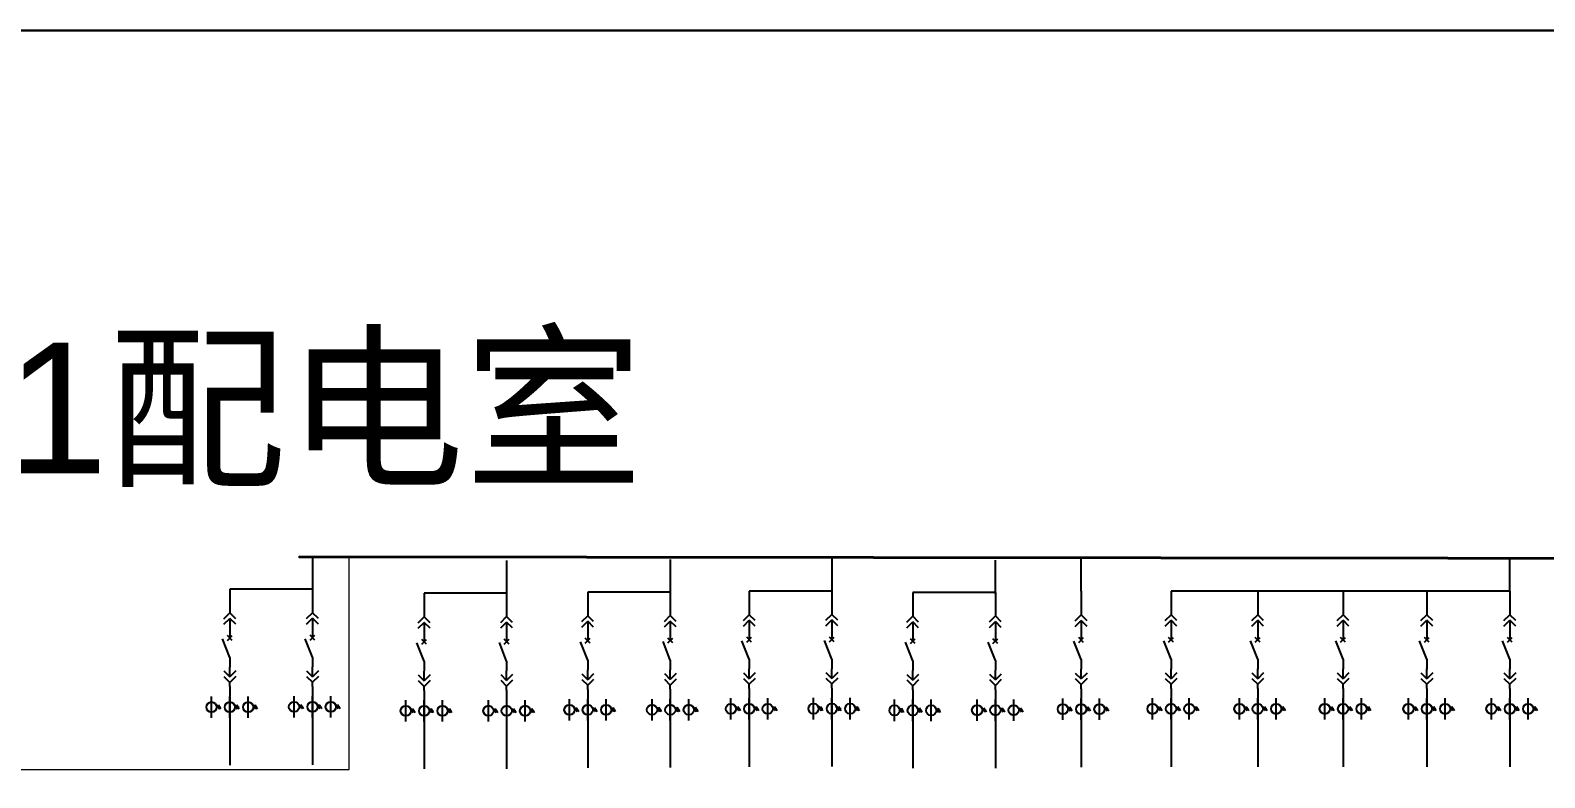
# Model space of a CAD drawing. Header units: millimetres. Extents: x -3460 to -460, y 6070 to 9130.
# Drawn here: x -1672.5 to -1556.7, y 6749.3 to 6806.5 of the extents above; entities that cross this region are included whole.
import ezdxf

# ---------------------------------------------------------------- set-up
doc = ezdxf.new("R2010")
doc.units = ezdxf.units.MM
doc.header["$LTSCALE"] = 1000
doc.header["$MEASUREMENT"] = 0
doc.styles.get("Standard").update_dxf_attribs({"font": 'arial.ttf'})

# ---------------------------------------------------------------- blocks, each defined once
blk = doc.blocks.new('DYDQAA05')
at = {"color": 0}
blk.add_lwpolyline([(0, 0), (0, -7)], dxfattribs=at)
blk = doc.blocks.new('DYDQAA03')
at = {"color": 0}
for points in [[(0, 0), (0, -1.5)], [(-2.12, -3.62), (0, -1.5)], [(-2.12, -5.62), (0, -3.5)], [(2.12, -3.62), (0, -1.5)], [(2.12, -5.62), (0, -3.5)], [(0, -3.5), (0, -7)]]:
    blk.add_lwpolyline(points, dxfattribs=at)
blk = doc.blocks.new('DYDQAA09')
at = {"color": 0}
blk.add_lwpolyline([(0, 0), (0, -3.5)], dxfattribs=at)
blk.add_lwpolyline([(0, 0), (0, -3.5)], dxfattribs=at)
blk.add_lwpolyline([(0, 0), (0, -3.5)], dxfattribs=at)
blk.add_lwpolyline([(0, 0), (0, -3.5)], dxfattribs=at)
blk.add_lwpolyline([(0, 0), (0, -3.5)], dxfattribs=at)
blk.add_lwpolyline([(0, 0), (0, -3.5)], dxfattribs=at)
blk.add_lwpolyline([(0, 0), (0, -3.5)], dxfattribs=at)
blk.add_lwpolyline([(0, 0), (0, -3.5)], dxfattribs=at)
blk.add_lwpolyline([(0, 0), (0, -3.5)], dxfattribs=at)
blk = doc.blocks.new('DYDQ0201')
at = {"color": 0}
for points in [[(0.86, -0.86), (-0.86, 0.86)], [(-0.86, -0.86), (0.86, 0.86)], [(0, -7), (-2.61, -0.37)]]:
    blk.add_lwpolyline(points, dxfattribs=at)
blk = doc.blocks.new('DYDQAA04')
at = {"color": 0}
for points in [[(0, -3.5), (0, 0)], [(-2.12, -1.38), (0, -3.5)], [(-2.12, -3.38), (0, -5.5)], [(2.12, -1.38), (0, -3.5)], [(2.12, -3.38), (0, -5.5)], [(0, -7), (0, -5.5)]]:
    blk.add_lwpolyline(points, dxfattribs=at)
blk = doc.blocks.new('A$C03DD39B5')
for p, q in [((417, 475), (283, 392)), ((417, 422), (283, 339)), ((350, 333), (350, 467))]:
    blk.add_line(p, q)
blk.add_lwpolyline([(700, 167), (0, 167)])
blk.add_circle((350, 167), 167)

msp = doc.modelspace()

# ---------------------------------------------------------------- linework, layer by layer
for p, q in [((-1650.93, 6763.62, -47005.72), (-1650.93, 6766.2, -45622.45)), ((-1636.07, 6763.33, -26834.55), (-1636.07, 6765.91, -25451.28)), ((-1623.55, 6763.41, -26834.55), (-1623.55, 6765.99, -25451.28)), ((-1611.19, 6763.49, -26834.55), (-1611.19, 6766.07, -25451.28)), ((-1598.68, 6763.37, -26834.55), (-1598.68, 6765.95, -25451.28)), ((-1592.14, 6763.56, -27339.61), (-1592.14, 6766.14, -25956.34)), ((-1559.35, 6763.58, -26834.5), (-1559.35, 6766.16, -25451.23)), ((-1650.95, 6763.72, -47005.72), (-1657.27, 6763.72, -47005.72)), ((-1636.09, 6763.42, -26834.55), (-1642.4, 6763.42, -26834.55)), ((-1623.57, 6763.5, -26834.55), (-1629.89, 6763.5, -26834.55)), ((-1611.21, 6763.58, -26834.55), (-1617.53, 6763.58, -26834.55)), ((-1598.7, 6763.46, -26834.55), (-1605.02, 6763.46, -26834.55)), ((-1559.34, 6763.58, -26834.55), (-1585.26, 6763.58, -26834.55)), ((-1657.27, 6755.48, -44804.51), (-1657.27, 6753.84, -44804.51)), ((-1650.95, 6755.5, -44112.87), (-1650.95, 6753.86, -44112.87)), ((-1642.4, 6755.18, -24633.34), (-1642.4, 6753.54, -24633.34)), ((-1636.09, 6755.2, -23941.7), (-1636.09, 6753.56, -23941.7)), ((-1629.89, 6755.26, -24633.34), (-1629.89, 6753.62, -24633.34)), ((-1623.57, 6755.28, -23941.7), (-1623.57, 6753.64, -23941.7)), ((-1617.53, 6755.34, -24633.34), (-1617.53, 6753.7, -24633.34)), ((-1611.21, 6755.36, -23941.7), (-1611.21, 6753.72, -23941.7)), ((-1605.02, 6755.22, -24633.34), (-1605.02, 6753.58, -24633.34)), ((-1598.7, 6755.24, -23941.7), (-1598.7, 6753.6, -23941.7)), ((-1592.14, 6755.32, -25138.4), (-1592.14, 6753.68, -25138.4)), ((-1585.26, 6755.34, -24633.34), (-1585.26, 6753.7, -24633.34)), ((-1578.63, 6755.34, -24633.34), (-1578.63, 6753.7, -24633.34)), ((-1572.1, 6755.34, -24633.34), (-1572.1, 6753.7, -24633.34)), ((-1565.69, 6755.34, -24633.34), (-1565.69, 6753.7, -24633.34)), ((-1559.34, 6755.34, -24633.34), (-1559.34, 6753.7, -24633.34)), ((-1657.27, 6753.84, -44804.51), (-1657.27, 6750.27, -44804.51)), ((-1650.95, 6753.86, -44112.87), (-1650.95, 6750.29, -44112.87)), ((-1642.4, 6753.54, -24633.34), (-1642.4, 6749.98, -24633.34)), ((-1636.09, 6753.56, -23941.7), (-1636.09, 6749.99, -23941.7)), ((-1629.89, 6753.62, -24633.34), (-1629.89, 6750.06, -24633.34)), ((-1623.57, 6753.64, -23941.7), (-1623.57, 6750.07, -23941.7)), ((-1617.53, 6753.7, -24633.34), (-1617.53, 6750.14, -24633.34)), ((-1611.21, 6753.72, -23941.7), (-1611.21, 6750.15, -23941.7)), ((-1605.02, 6753.58, -24633.34), (-1605.02, 6750.02, -24633.34)), ((-1598.7, 6753.6, -23941.7), (-1598.7, 6750.03, -23941.7)), ((-1592.14, 6753.68, -25138.4), (-1592.14, 6750.11, -25138.4)), ((-1585.26, 6753.7, -24633.34), (-1585.26, 6750.13, -24633.34)), ((-1578.63, 6753.7, -24633.34), (-1578.63, 6750.13, -24633.34)), ((-1572.1, 6753.7, -24633.34), (-1572.1, 6750.13, -24633.34)), ((-1565.69, 6753.7, -24633.34), (-1565.69, 6750.13, -24633.34)), ((-1559.34, 6753.7, -24633.34), (-1559.34, 6750.13, -24633.34))]:
    msp.add_line(p, q)
at = {"color": 1, "lineweight": 20}
for p, q in [((-1648.15, 6749.93, -24633.34), (-1648.13, 6766.21, -45622.45)), ((-1695.19, 6749.93, -24633.34), (-1648.15, 6749.93, -24633.34))]:
    msp.add_line(p, q, dxfattribs=at)
at = {"color": 1, "lineweight": 30, "ltscale": 0.002916}
msp.add_lwpolyline([(-1850, 6806.47), (-1495.8, 6806.47), (-1495.8, 6491.47), (-1850, 6491.47)], close=True, dxfattribs=at)
at = {"color": 1, "lineweight": 40, "ltscale": 100, "elevation": -45622.45}
msp.add_lwpolyline([(-1542.09, 6766.07), (-1651.96, 6766.2), (-1651.96, 6766.2)], dxfattribs=at)

# ---------------------------------------------------------------- block references
at = {"xscale": 0.2128954749704126, "yscale": 0.2128954749704126, "zscale": 0.2128954749704126}
for name, p in [('DYDQAA05', (-1657.27, 6763.72, -47005.72)), ('DYDQAA05', (-1650.95, 6763.72, -46314.09)), ('DYDQAA05', (-1642.4, 6763.42, -26834.55)), ('DYDQAA05', (-1636.09, 6763.42, -26142.91)), ('DYDQAA05', (-1629.89, 6763.5, -26834.55)), ('DYDQAA05', (-1623.57, 6763.5, -26142.91)), ('DYDQAA05', (-1617.53, 6763.58, -26834.55)), ('DYDQAA05', (-1611.21, 6763.58, -26142.91)), ('DYDQAA05', (-1605.02, 6763.46, -26834.55)), ('DYDQAA05', (-1598.7, 6763.46, -26142.91)), ('DYDQAA05', (-1592.14, 6763.56, -27339.61)), ('DYDQAA05', (-1585.26, 6763.58, -26834.55)), ('DYDQAA05', (-1578.63, 6763.58, -26834.55)), ('DYDQAA05', (-1572.1, 6763.58, -26834.55)), ('DYDQAA05', (-1565.69, 6763.58, -26834.55)), ('DYDQAA05', (-1559.34, 6763.58, -26834.55)), ('DYDQAA03', (-1657.27, 6762.23, -47005.72)), ('DYDQAA03', (-1650.95, 6762.24, -46314.09)), ('DYDQAA03', (-1623.57, 6762.03, -26142.91)), ('DYDQAA03', (-1617.53, 6762.09, -26834.55)), ('DYDQAA03', (-1611.21, 6762.11, -26142.91)), ('DYDQAA03', (-1592.14, 6762.07, -27339.61)), ('DYDQAA03', (-1585.26, 6762.09, -26834.55)), ('DYDQAA03', (-1578.63, 6762.09, -26834.55)), ('DYDQAA03', (-1572.1, 6762.09, -26834.55)), ('DYDQAA03', (-1565.69, 6762.09, -26834.55)), ('DYDQAA03', (-1559.34, 6762.09, -26834.55)), ('DYDQAA03', (-1642.4, 6761.93, -26834.55)), ('DYDQAA03', (-1636.09, 6761.95, -26142.91)), ('DYDQAA03', (-1629.89, 6762.01, -26834.55)), ('DYDQAA03', (-1605.02, 6761.97, -26834.55)), ('DYDQAA03', (-1598.7, 6761.99, -26142.91)), ('DYDQ0201', (-1657.27, 6759.99, -47005.72)), ('DYDQAA09', (-1657.27, 6760.74, -47005.72)), ('DYDQ0201', (-1650.95, 6760.01, -46314.09)), ('DYDQAA09', (-1650.95, 6760.75, -46314.09)), ('DYDQ0201', (-1642.4, 6759.7, -26834.55)), ('DYDQAA09', (-1642.4, 6760.44, -26834.55)), ('DYDQ0201', (-1636.09, 6759.71, -26142.91)), ('DYDQAA09', (-1636.09, 6760.46, -26142.91)), ('DYDQ0201', (-1629.89, 6759.78, -26834.55)), ('DYDQAA09', (-1629.89, 6760.52, -26834.55)), ('DYDQ0201', (-1623.57, 6759.79, -26142.91)), ('DYDQAA09', (-1623.57, 6760.54, -26142.91)), ('DYDQ0201', (-1617.53, 6759.86, -26834.55)), ('DYDQAA09', (-1617.53, 6760.6, -26834.55)), ('DYDQ0201', (-1611.21, 6759.87, -26142.91)), ('DYDQAA09', (-1611.21, 6760.62, -26142.91)), ('DYDQ0201', (-1605.02, 6759.74, -26834.55)), ('DYDQAA09', (-1605.02, 6760.48, -26834.55)), ('DYDQ0201', (-1598.7, 6759.75, -26142.91)), ('DYDQAA09', (-1598.7, 6760.5, -26142.91)), ('DYDQ0201', (-1592.14, 6759.83, -27339.61)), ('DYDQAA09', (-1592.14, 6760.58, -27339.61)), ('DYDQ0201', (-1585.26, 6759.85, -26834.55)), ('DYDQAA09', (-1585.26, 6760.6, -26834.55)), ('DYDQ0201', (-1578.63, 6759.85, -26834.55)), ('DYDQAA09', (-1578.63, 6760.6, -26834.55)), ('DYDQ0201', (-1572.1, 6759.85, -26834.55)), ('DYDQAA09', (-1572.1, 6760.6, -26834.55)), ('DYDQ0201', (-1565.69, 6759.85, -26834.55)), ('DYDQAA09', (-1565.69, 6760.6, -26834.55)), ('DYDQ0201', (-1559.34, 6759.85, -26834.55)), ('DYDQAA09', (-1559.34, 6760.6, -26834.55)), ('DYDQAA04', (-1657.27, 6757.76, -47005.72)), ('DYDQAA09', (-1657.27, 6758.5, -47005.72)), ('DYDQAA04', (-1650.95, 6757.77, -46314.09)), ('DYDQAA09', (-1650.95, 6758.52, -46314.09)), ('DYDQAA04', (-1642.4, 6757.46, -26834.55)), ('DYDQAA09', (-1642.4, 6758.21, -26834.55)), ('DYDQAA04', (-1636.09, 6757.48, -26142.91)), ('DYDQAA09', (-1636.09, 6758.22, -26142.91)), ('DYDQAA04', (-1629.89, 6757.54, -26834.55)), ('DYDQAA09', (-1629.89, 6758.29, -26834.55)), ('DYDQAA04', (-1623.57, 6757.56, -26142.91)), ('DYDQAA09', (-1623.57, 6758.3, -26142.91)), ('DYDQAA04', (-1617.53, 6757.62, -26834.55)), ('DYDQAA09', (-1617.53, 6758.37, -26834.55)), ('DYDQAA04', (-1611.21, 6757.64, -26142.91)), ('DYDQAA09', (-1611.21, 6758.38, -26142.91)), ('DYDQAA04', (-1605.02, 6757.5, -26834.55)), ('DYDQAA09', (-1605.02, 6758.25, -26834.55)), ('DYDQAA04', (-1598.7, 6757.52, -26142.91)), ('DYDQAA09', (-1598.7, 6758.26, -26142.91)), ('DYDQAA04', (-1592.14, 6757.6, -27339.61)), ('DYDQAA09', (-1592.14, 6758.34, -27339.61)), ('DYDQAA04', (-1585.26, 6757.62, -26834.55)), ('DYDQAA09', (-1585.26, 6758.36, -26834.55)), ('DYDQAA04', (-1578.63, 6757.62, -26834.55)), ('DYDQAA09', (-1578.63, 6758.36, -26834.55)), ('DYDQAA04', (-1572.1, 6757.62, -26834.55)), ('DYDQAA09', (-1572.1, 6758.36, -26834.55)), ('DYDQAA04', (-1565.69, 6757.62, -26834.55)), ('DYDQAA09', (-1565.69, 6758.36, -26834.55)), ('DYDQAA04', (-1559.34, 6757.62, -26834.55)), ('DYDQAA09', (-1559.34, 6758.36, -26834.55)), ('DYDQAA09', (-1657.27, 6756.27, -47005.72)), ('DYDQAA09', (-1650.95, 6756.28, -46314.09)), ('DYDQAA09', (-1642.4, 6755.97, -26834.55)), ('DYDQAA09', (-1636.09, 6755.99, -26142.91)), ('DYDQAA09', (-1629.89, 6756.05, -26834.55)), ('DYDQAA09', (-1623.57, 6756.07, -26142.91)), ('DYDQAA09', (-1617.53, 6756.13, -26834.55)), ('DYDQAA09', (-1611.21, 6756.15, -26142.91)), ('DYDQAA09', (-1605.02, 6756.01, -26834.55)), ('DYDQAA09', (-1598.7, 6756.03, -26142.91)), ('DYDQAA09', (-1592.14, 6756.11, -27339.61)), ('DYDQAA09', (-1585.26, 6756.12, -26834.55)), ('DYDQAA09', (-1578.63, 6756.12, -26834.55)), ('DYDQAA09', (-1572.1, 6756.12, -26834.55)), ('DYDQAA09', (-1565.69, 6756.12, -26834.55)), ('DYDQAA09', (-1559.34, 6756.12, -26834.55))]:
    msp.add_blockref(name, p, dxfattribs=at)
at = {"linetype": 'Continuous', "xscale": 0.002338875, "yscale": 0.002338875, "zscale": 0.002338875, "rotation": 270}
for p in [(-1659.06, 6755.52, -44804.51), (-1657.66, 6755.52, -44804.51), (-1656.26, 6755.52, -44804.51), (-1652.75, 6755.54, -44112.87), (-1651.34, 6755.54, -44112.87), (-1649.94, 6755.54, -44112.87), (-1644.2, 6755.23, -24633.34), (-1642.79, 6755.23, -24633.34), (-1641.39, 6755.23, -24633.34), (-1637.88, 6755.24, -23941.7), (-1636.48, 6755.24, -23941.7), (-1635.07, 6755.24, -23941.7), (-1631.68, 6755.31, -24633.34), (-1630.28, 6755.31, -24633.34), (-1628.87, 6755.31, -24633.34), (-1625.36, 6755.32, -23941.7), (-1623.96, 6755.32, -23941.7), (-1622.55, 6755.32, -23941.7), (-1619.32, 6755.39, -24633.34), (-1617.92, 6755.39, -24633.34), (-1616.51, 6755.39, -24633.34), (-1613, 6755.4, -23941.7), (-1611.6, 6755.4, -23941.7), (-1610.2, 6755.4, -23941.7), (-1606.81, 6755.27, -24633.34), (-1605.41, 6755.27, -24633.34), (-1604, 6755.27, -24633.34), (-1600.49, 6755.28, -23941.7), (-1599.09, 6755.28, -23941.7), (-1597.69, 6755.28, -23941.7), (-1593.93, 6755.36, -25138.4), (-1592.53, 6755.36, -25138.4), (-1591.13, 6755.36, -25138.4), (-1587.06, 6755.38, -24633.34), (-1585.65, 6755.38, -24633.34), (-1584.25, 6755.38, -24633.34), (-1580.42, 6755.38, -24633.34), (-1579.02, 6755.38, -24633.34), (-1577.61, 6755.38, -24633.34), (-1573.89, 6755.38, -24633.34), (-1572.49, 6755.38, -24633.34), (-1571.08, 6755.38, -24633.34), (-1567.49, 6755.38, -24633.34), (-1566.08, 6755.38, -24633.34), (-1564.68, 6755.38, -24633.34), (-1561.14, 6755.38, -24633.34), (-1559.73, 6755.38, -24633.34), (-1558.33, 6755.38, -24633.34)]:
    msp.add_blockref('A$C03DD39B5', p, dxfattribs=at)

# ---------------------------------------------------------------- texts
at = {"color": 0, "insert": (-1691.46, 6782.58, -42153.43), "char_height": 10, "width": 0.000000001, "attachment_point": 1}
msp.add_mtext('4B1{\\fSimSun|b0|i0|c134|p2;配电室}', dxfattribs=at)

doc.saveas('drawing.dxf')
